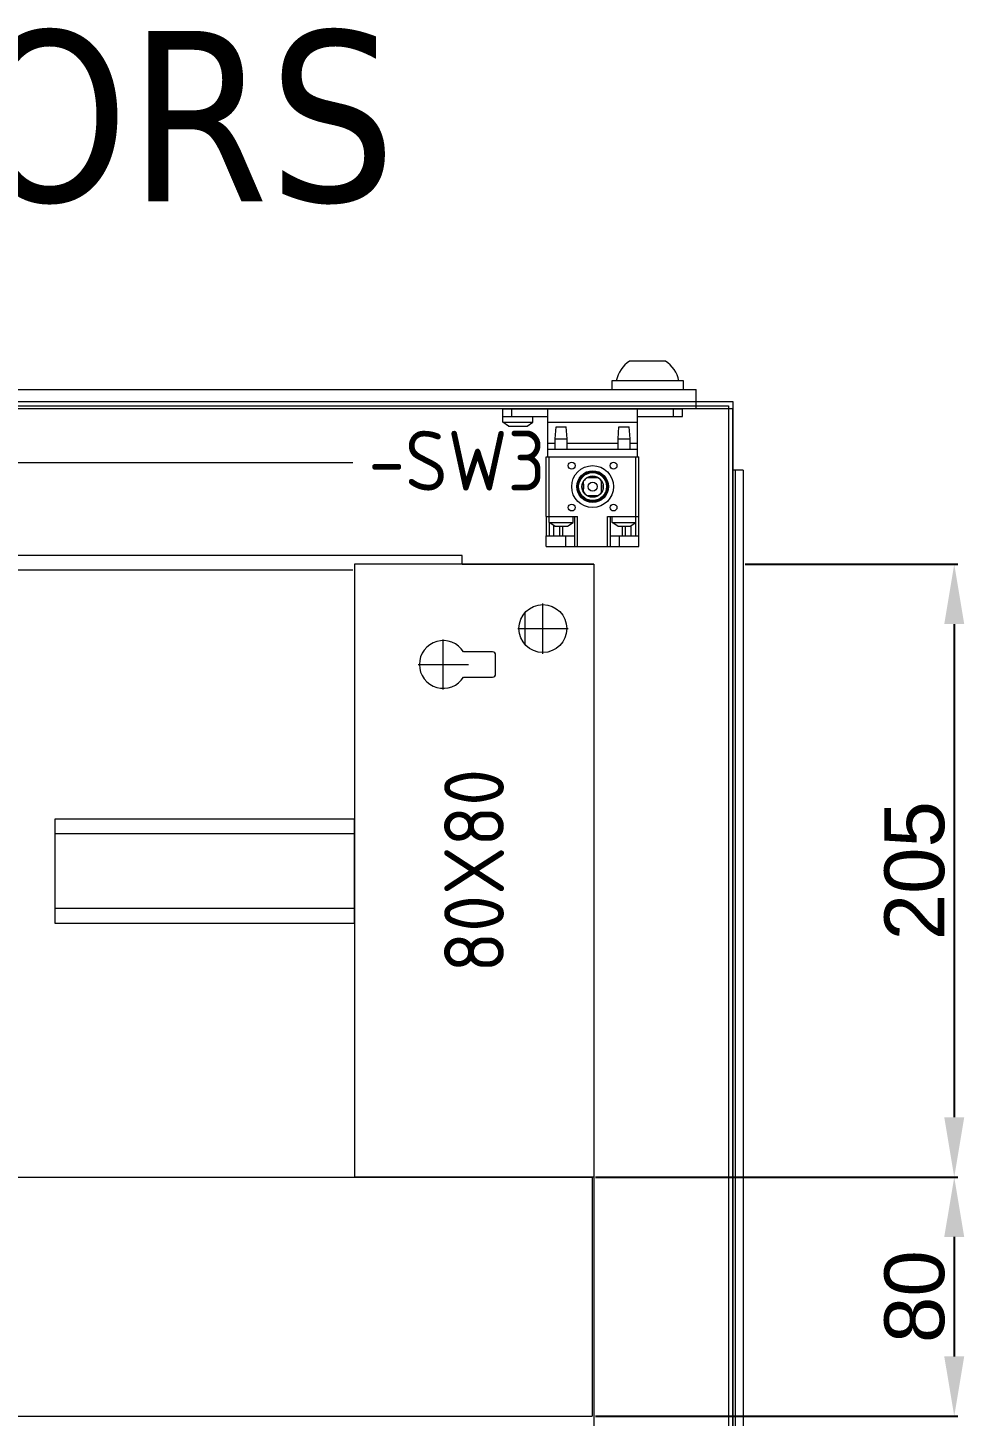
# Model space of a CAD drawing. Header units: millimetres. Extents: x 4134 to 7422, y 1400 to 3585.
# Drawn here: x 6384.7 to 6697.8, y 3120.8 to 3585.3 of the extents above; entities that cross this region are included whole.
import ezdxf
from ezdxf.enums import TextEntityAlignment as Align

# ---------------------------------------------------------------- set-up
doc = ezdxf.new("R2010")
doc.units = ezdxf.units.MM
doc.layers.add('! NO PLOT !', color=7, linetype='Continuous', true_color=0xff75dd, plot=False)
doc.layers.add('000-PI-Oprema', color=30, linetype='Continuous', lineweight=5)
doc.layers.add('0_1', color=7, linetype='Continuous', lineweight=0)
for name, color, linetype in [('000-PI-ORMAR', 2, 'Continuous'), ('000-PI_TEXT', 7, 'Continuous'), ('002-PI-Kabelska kanalica', 150, 'Continuous'), ('004-PI-DIN Šina', 3, 'Continuous')]:
    doc.layers.add(name, color=color, linetype=linetype)
doc.styles.add('PI0', font='isocpeur.ttf', dxfattribs={"width": 0.9})
doc.styles.get("Standard").update_dxf_attribs({"font": 'arial.ttf'})
doc.styles.add('Tahoma', font='tahoma.ttf')
doc.dimstyles.new('ISO-25-lb', dxfattribs={"dimtxt": 8, "dimasz": 8, "dimexe": 1.25, "dimexo": 0.625, "dimtad": 1, "dimtxsty": 'Standard', "dimcen": 5, "dimadec": 0, "dimazin": 0, "dimtfac": 1, "dimtmove": 0, "dimatfit": 3, "dimfxl": 1, "dimarcsym": 0})

# ---------------------------------------------------------------- blocks, each defined once
blk = doc.blocks.new('*U528')
at = {"layer": '002-PI-Kabelska kanalica', "color": 0, "linetype": 'ByBlock', "lineweight": 0}
for p, q in [((-20, 105), (60, 105)), ((-20, -100), (-20, 105)), ((60, -100), (60, 105)), ((-20, -100), (60, -100))]:
    blk.add_line(p, q, dxfattribs=at)
blk = doc.blocks.new('*U475')
at = {"layer": '004-PI-DIN Šina', "color": 0, "linetype": 'ByBlock', "lineweight": 0}
blk.add_lwpolyline([(100, -17.5), (100, 17.5), (0, 17.5), (0, -17.5)], close=True, dxfattribs=at)
for points in [[(0, 12.5), (100, 12.5)], [(0, -12.5), (100, -12.5)]]:
    blk.add_lwpolyline(points, dxfattribs=at)
blk = doc.blocks.new('*U529')
at = {"layer": '002-PI-Kabelska kanalica', "color": 0, "linetype": 'ByBlock', "lineweight": 0}
for p, q in [((-20, 595), (60, 595)), ((-20, -100), (-20, 595)), ((60, -100), (60, 595)), ((-20, -100), (60, -100))]:
    blk.add_line(p, q, dxfattribs=at)
blk = doc.blocks.new('LL49 W 100-230V')
at = {"layer": '000-PI-Oprema', "color": 0, "linetype": 'ByBlock', "lineweight": 0, "ltscale": 0.25}
for p, q in [((45476.66, 36851.38), (46014.66, 36851.38)), ((46014.66, 36815.38), (45476.66, 36815.38))]:
    blk.add_line(p, q, dxfattribs=at)
blk = doc.blocks.new('*D672')
at = {"layer": '000-PI_TEXT', "color": 0, "linetype": 'ByBlock', "lineweight": -2, "ltscale": 0.25, "transparency": 16777216}
for p, q in [((6624.57, 3405.78), (6695.72, 3405.78)), ((6694.47, 3385.78), (6694.47, 3220.78)), ((6574.57, 3200.78), (6695.72, 3200.78))]:
    blk.add_line(p, q, dxfattribs=at)
at = {"layer": '000-PI_TEXT', "color": 0, "linetype": 'ByBlock', "ltscale": 0.25, "transparency": 16777216}
for points in [[(6691.13, 3385.78), (6697.8, 3385.78), (6694.47, 3405.78)], [(6691.13, 3220.78), (6697.8, 3220.78), (6694.47, 3200.78)]]:
    blk.add_solid(points, dxfattribs=at)
at = {"layer": 'Defpoints', "color": 0, "linetype": 'ByBlock', "ltscale": 0.25, "transparency": 16777216}
for p in [(6623.95, 3405.78), (6573.95, 3200.78), (6694.47, 3200.78)]:
    blk.add_point(p, dxfattribs=at)
at = {"layer": '000-PI_TEXT', "color": 0, "linetype": 'ByBlock', "lineweight": 0, "ltscale": 0.25, "transparency": 16777216, "insert": (6681.25, 3303.28), "char_height": 20, "attachment_point": 5, "rotation": 90}
blk.add_mtext('205', dxfattribs=at)
blk = doc.blocks.new('*D673')
at = {"layer": '000-PI_TEXT', "color": 0, "linetype": 'ByBlock', "lineweight": -2, "ltscale": 0.25, "transparency": 16777216}
for p, q in [((6624.57, 3200.78), (6695.72, 3200.78)), ((6694.47, 3180.78), (6694.47, 3140.78)), ((6574.57, 3120.78), (6695.72, 3120.78))]:
    blk.add_line(p, q, dxfattribs=at)
at = {"layer": '000-PI_TEXT', "color": 0, "linetype": 'ByBlock', "ltscale": 0.25, "transparency": 16777216}
for points in [[(6691.13, 3180.78), (6697.8, 3180.78), (6694.47, 3200.78)], [(6691.13, 3140.78), (6697.8, 3140.78), (6694.47, 3120.78)]]:
    blk.add_solid(points, dxfattribs=at)
at = {"layer": 'Defpoints', "color": 0, "linetype": 'ByBlock', "ltscale": 0.25, "transparency": 16777216}
for p in [(6623.95, 3200.78), (6573.95, 3120.78), (6694.47, 3120.78)]:
    blk.add_point(p, dxfattribs=at)
at = {"layer": '000-PI_TEXT', "color": 0, "linetype": 'ByBlock', "lineweight": 0, "ltscale": 0.25, "transparency": 16777216, "insert": (6681.25, 3160.78), "char_height": 20, "attachment_point": 5, "rotation": 90}
blk.add_mtext('80', dxfattribs=at)
blk = doc.blocks.new('sklopka_vrata_8MF1000-2VL')
at = {"layer": '000-PI-Oprema', "color": 0, "linetype": 'ByBlock', "lineweight": 0}
for p, q in [((-30, 0), (30, 0)), ((-30, -4.5), (-30, 0)), ((-27, -2.5), (-27, 0)), ((-15, -16), (-15, 0)), ((15, -16), (15, 0)), ((27, -2.5), (27, 0)), ((30, -2.5), (30, 0)), ((-30, -2.5), (-27, -2.5)), ((-28.1, -5.75), (-30, -4.5)), ((-30, -4.5), (-20, -4.5)), ((-27, -2.5), (-15, -2.5)), ((-21.9, -5.75), (-20, -4.5)), ((-20, -4.5), (-20, -2.5)), ((-15, -4.5), (15, -4.5)), ((15, -2.5), (30, -2.5)), ((-28.1, -5.75), (-21.9, -5.75)), ((-12.5, -10), (-12.2, -6)), ((-12.2, -6), (-8.8, -6)), ((-8.5, -10), (-8.8, -6)), ((8.5, -10), (8.8, -6)), ((8.8, -6), (12.2, -6)), ((12.5, -10), (12.2, -6)), ((-15, -11.5), (-12.499996, -11.5)), ((-15, -13.5), (15, -13.5)), ((-12.5, -10), (-8.5, -10)), ((-12.5, -13.499994), (-12.5, -10)), ((-8.5, -13.499994), (-8.5, -10)), ((-8.499996, -11.5), (8.500004, -11.5)), ((8.5, -10), (12.5, -10)), ((8.5, -13.499994), (8.5, -10)), ((12.5, -13.499994), (12.5, -10)), ((12.500004, -11.5), (15, -11.5)), ((-15.5, -16), (15.5, -16)), ((-15.5, -36), (-15.5, -16)), ((-14.5, -38), (-14.5, -16)), ((14.5, -38), (14.5, -16)), ((15.5, -36), (15.5, -16)), ((-1.802776, -23), (1.802776, -23)), ((-3, -27.802775), (-3, -24.197225)), ((3, -27.802775), (3, -24.197225)), ((-1.802776, -29), (1.802776, -29)), ((-15.5, -36), (-5, -36)), ((-15.400001, -42.49), (-15.400001, -36)), ((-6.5, -38), (-6.5, -36)), ((-6, -46), (-6, -36)), ((-5, -46), (-5, -36)), ((5, -36), (14.5, -36)), ((5, -46), (5, -36)), ((6, -46), (6, -36)), ((6.5, -38), (6.5, -36)), ((8.85, -36), (13.15, -36)), ((14.5, -36), (15.5, -36)), ((15.4, -42.49), (15.4, -36)), ((-12.6, -39.25), (-14.5, -38)), ((-14.5, -38), (-6.5, -38)), ((-14.400001, -42.49), (-14.400001, -38.065784)), ((-12.936492, -42.49), (-12.936492, -39.02862)), ((-12.6, -39.25), (-8.4, -39.25)), ((-11.000001, -42.49), (-11.000001, -39.249996)), ((-10.000001, -42.49), (-10.000001, -39.249996)), ((-8.4, -39.25), (-6.5, -38)), ((8.4, -39.25), (6.5, -38)), ((6.5, -38), (14.5, -38)), ((8.4, -39.25), (12.6, -39.25)), ((10, -42.49), (10, -39.249996)), ((11, -42.49), (11, -39.249996)), ((12.6, -39.25), (14.5, -38)), ((12.936492, -42.49), (12.936492, -39.028624)), ((14.4, -42.49), (14.4, -38.065788)), ((-15.49, -42.49), (-8.99, -42.49)), ((-15.49, -45.99), (-15.49, -42.49)), ((-15.49, -45.99), (-8.99, -45.99)), ((-15.4, -46), (-15.4, -45.99)), ((-15.4, -46), (-5.999961, -46)), ((-8.99, -42.49), (-6.029656, -42.49)), ((-8.99, -45.99), (-8.99, -42.49)), ((-8.99, -45.99), (-6.000001, -45.99)), ((-6.029656, -42.5), (-6.029656, -42.49)), ((-6.029656, -42.5), (-6, -42.5)), ((-6, -46), (-5, -46)), ((-5, -46), (5, -46)), ((5, -46), (6, -46)), ((6, -42.5), (6.029654, -42.5)), ((6, -45.99), (15.49, -45.99)), ((6.00004, -46), (15.4, -46)), ((6.029654, -42.49), (15.49, -42.49)), ((6.029654, -42.5), (6.029654, -42.49)), ((8.99, -45.99), (8.99, -42.49)), ((15.4, -46), (15.4, -45.99)), ((15.49, -45.99), (15.49, -42.49))]:
    blk.add_line(p, q, dxfattribs=at)
for centre, radius in [((-7, -19), 1.15), ((7, -19), 1.15), ((0, -26), 7), ((0, -26), 5.3), ((0, -26), 5.1), ((0, -26), 4.8), ((0, -26), 4.679181), ((0, -26), 3.579607), ((0, -26), 1.499969), ((-7, -33), 1.15), ((7, -33), 1.15)]:
    blk.add_circle(centre, radius, dxfattribs=at)
for radius, start, end in [(3.5, 121.002719, 148.997284), (3.100426, 90, 104.622596), (3.100426, 75.377404, 90), (3.5, 31.002716, 58.997281), (3.100426, 165.377152, 194.622848), (3.5, 211.002716, 238.997281), (3.5, 301.002719, 328.997284), (3.100426, 345.377406, 14.622594), (3.100426, 255.377156, 284.622844)]:
    blk.add_arc((0, -26), radius, start, end, dxfattribs=at)

msp = doc.modelspace()

# ---------------------------------------------------------------- linework, layer by layer
at = {"layer": '! NO PLOT !', "color": 0, "linetype": 'ByBlock', "lineweight": 0}
for p, q in [((6556.948, 3375.878), (6556.948, 3392.678)), ((6550.948, 3389.57), (6550.948, 3378.987)), ((6548.548, 3384.278), (6565.348, 3384.278)), ((6523.648, 3363.878), (6523.648, 3380.678)), ((6515.248, 3372.278), (6532.048, 3372.278)), ((6540.148, 3376.478), (6530.457, 3376.478)), ((6541.148, 3369.078), (6541.148, 3375.478)), ((6530.457, 3368.078), (6540.148, 3368.078))]:
    msp.add_line(p, q, dxfattribs=at)
msp.add_circle((6556.948, 3384.278), 8, dxfattribs=at)
for centre, radius, start, end in [((6523.648, 3372.278), 8, 31.66824, 328.33176), ((6540.148, 3375.478), 1, 0, 90), ((6540.148, 3369.078), 1, 270, 0)]:
    msp.add_arc(centre, radius, start, end, dxfattribs=at)
at = {"layer": '000-PI-ORMAR', "color": 0, "linetype": 'ByBlock', "lineweight": 0}
for p, q in [((6597.948, 3473.778), (6585.948, 3473.778)), ((6603.948, 3467.178), (6579.948, 3467.178)), ((6579.948, 3467.178), (6579.948, 3464.278)), ((6603.948, 3464.278), (6603.948, 3467.178)), ((5840.698, 3464.278), (6608.198, 3464.278)), ((6608.198, 3457.778), (6608.198, 3464.278)), ((6620.46, 3457.778), (5828.46, 3457.778)), ((5840.698, 3460.278), (6608.198, 3460.278)), ((5840.698, 3458.778), (6608.198, 3458.778)), ((6608.198, 3460.278), (6620.448, 3460.278)), ((6608.198, 3458.778), (6618.948, 3458.778)), ((6618.948, 3458.778), (6618.948, 3457.778)), ((6618.948, 3457.778), (6618.948, 1473.278)), ((6620.448, 3460.278), (6620.448, 3457.778)), ((6620.448, 3457.778), (6620.448, 1473.278)), ((6620.46, 1473.278), (6620.46, 3457.778)), ((6621.229, 3437.278), (6621.229, 1486.278)), ((6623.948, 3437.278), (6623.948, 1486.278)), ((6529.948, 3408.778), (5918.948, 3408.778)), ((6529.948, 3405.778), (6529.948, 3408.778)), ((6529.948, 3405.778), (6573.948, 3405.778)), ((6573.948, 3405.778), (6573.948, 1515.778))]:
    msp.add_line(p, q, dxfattribs=at)
at = {"layer": '000-PI-ORMAR', "color": 0, "linetype": 'ByBlock', "lineweight": 0, "ltscale": 0.25}
msp.add_line((6623.948, 3437.278), (6620.46, 3437.278), dxfattribs=at)
at = {"layer": '000-PI-ORMAR', "color": 0, "linetype": 'ByBlock', "lineweight": 0}
for centre, start, end in [((6592.343, 3464.584), 124.82083, 166.60542), ((6591.552, 3464.584), 13.39458, 55.17917)]:
    msp.add_arc(centre, 11.2, start, end, dxfattribs=at)

# ---------------------------------------------------------------- block references
at = {"layer": '000-PI-Oprema', "color": 0, "linetype": 'ByBlock', "lineweight": 0}
for name, p in [('sklopka_vrata_8MF1000-2VL', (6573.573, 3457.778)), ('LL49 W 100-230V', (-39521.199, -33411.553))]:
    msp.add_blockref(name, p, dxfattribs=at)
at = {"layer": '002-PI-Kabelska kanalica', "color": 0, "linetype": 'ByBlock', "lineweight": 0}
for name, p, rotation in [('*U528', (6553.948, 3305.778), 180), ('*U529', (5978.448, 3180.778), 270)]:
    msp.add_blockref(name, p, dxfattribs=dict(at, rotation=rotation))
at = {"layer": '004-PI-DIN Šina', "color": 0, "linetype": 'ByBlock', "lineweight": 0, "xscale": -1}
msp.add_blockref('*U475', (6493.872, 3303.161), dxfattribs=at)

# ---------------------------------------------------------------- texts
at = {"color": 0, "linetype": 'ByBlock', "lineweight": 0, "style": 'PI0', "width": 0.9}
msp.add_text('-SW3', height=20, dxfattribs=at).set_placement((6528.212, 3440.485), align=Align.MIDDLE)
at = {"color": 0, "linetype": 'ByBlock', "lineweight": 0, "insert": (6533.948, 3303.278), "char_height": 20, "width": 16.78721, "attachment_point": 5, "rotation": 90, "style": 'PI0'}
msp.add_mtext('80X80', dxfattribs=at)
at = {"layer": '0_1', "color": 0, "linetype": 'ByBlock', "lineweight": 0, "style": 'Tahoma'}
msp.add_text('VISTA DI FRONTE SENZA PORTE/   FRONT VIEW WITHOUT DOORS', height=57, dxfattribs=at).set_placement((5407.99, 3555.739), align=Align.MIDDLE_CENTER)

# ---------------------------------------------------------------- dimensions: what is measured, and where the dimension line sits
at = {"layer": '000-PI_TEXT', "color": 0, "linetype": 'ByBlock', "lineweight": 0, "ltscale": 0.25}
for base, p1, p2, text, picture, middle in [((6694.466, 3200.778), (6623.948, 3405.778), (6573.948, 3200.778), '205', '*D672', (6681.254, 3303.278)), ((6694.466, 3120.778), (6623.948, 3200.778), (6573.948, 3120.778), '80', '*D673', (6681.254, 3160.778))]:
    dim = msp.add_linear_dim(base=base, p1=p1, p2=p2, angle=90, text=text, dimstyle='ISO-25-lb', override={"dimtxt": 20, "dimasz": 20, "dimgap": 3}, dxfattribs=at)
    dim.commit()
    dim.dimension.update_dxf_attribs({"geometry": picture, "text_midpoint": middle})

doc.saveas('drawing.dxf')
